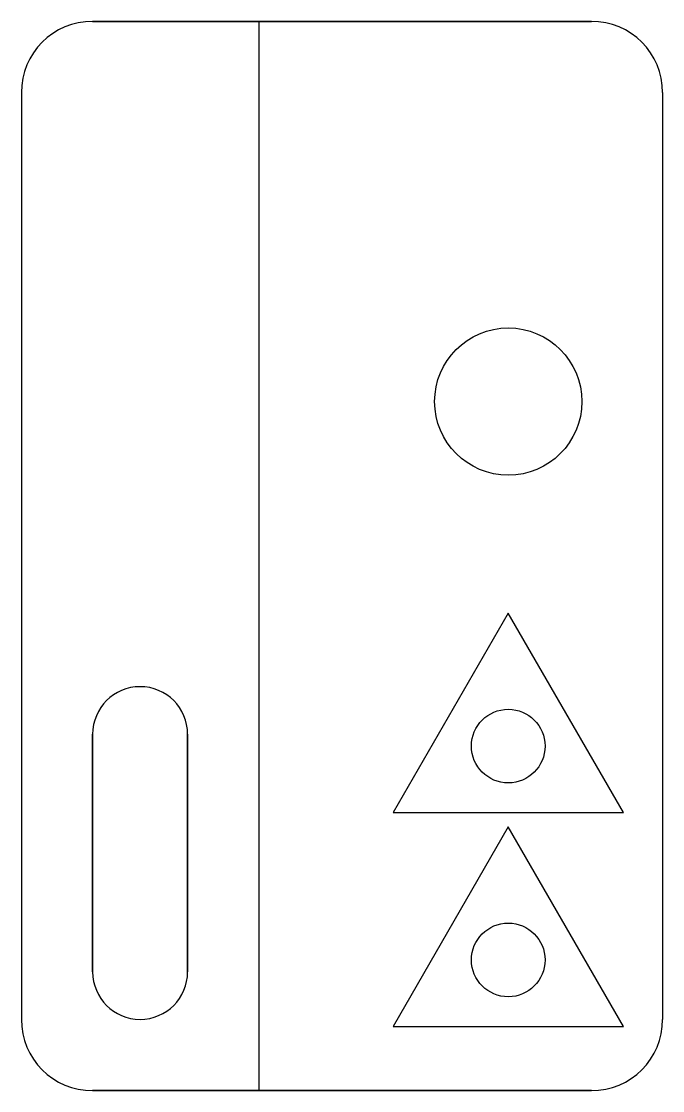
# Model space of a CAD drawing. Extents: x 50 to 77, y -29 to 16.
import ezdxf

# ---------------------------------------------------------------- set-up
doc = ezdxf.new("R2010")
doc.units = 0
doc.layers.get('0').update_dxf_attribs({"linetype": 'continuous'})

# ---------------------------------------------------------------- blocks, each defined once
blk = doc.blocks.new('SHAPE2DVIEW')
at = {"color": 0}
for p, q in [((53, 16), (60, 16)), ((74, 16), (53, 16)), ((60, 16), (74, 16)), ((60, 16), (60, -29)), ((60, 16), (60, -29)), ((50, 13), (50, -26)), ((50, 13), (50, -26)), ((77, 13), (77, -26)), ((77, 13), (77, -26)), ((70.5, -8.9), (65.65, -17.3)), ((70.5, -8.9), (65.65, -17.3)), ((75.35, -17.3), (70.5, -8.9)), ((75.35, -17.3), (70.5, -8.9)), ((53, -14), (53, -24)), ((53, -24), (53, -14)), ((57, -14), (57, -24)), ((57, -24), (57, -14)), ((65.65, -17.3), (75.35, -17.3)), ((65.65, -17.3), (75.35, -17.3)), ((70.5, -17.9), (65.65, -26.3)), ((70.5, -17.9), (65.65, -26.3)), ((75.35, -26.3), (70.5, -17.9)), ((75.35, -26.3), (70.5, -17.9)), ((65.65, -26.3), (75.35, -26.3)), ((65.65, -26.3), (75.35, -26.3)), ((53, -29), (60, -29)), ((74, -29), (53, -29)), ((60, -29), (74, -29))]:
    blk.add_line(p, q, dxfattribs=at)
for centre, radius in [((70.5, 0), 3.1), ((70.5, 0), 3.1), ((70.5, -14.5), 1.55), ((70.5, -14.5), 1.55), ((70.5, -23.5), 1.55), ((70.5, -23.5), 1.55)]:
    blk.add_circle(centre, radius, dxfattribs=at)
for centre, radius, start, end in [((53, 13), 3, 90, -180), ((53, 13), 3, 90, -180), ((74, 13), 3, 0, 90), ((74, 13), 3, 0, 90), ((55, -14), 2, 0, -180), ((55, -14), 2, 0, -180), ((55, -24), 2, -180, 0), ((55, -24), 2, -180, 0), ((53, -26), 3, -180, -90), ((53, -26), 3, -180, -90), ((74, -26), 3, -90, 0), ((74, -26), 3, -90, 0)]:
    blk.add_arc(centre, radius, start, end, dxfattribs=at)

msp = doc.modelspace()

# ---------------------------------------------------------------- block references
at = {"color": 0}
msp.add_blockref('SHAPE2DVIEW', (0, 0), dxfattribs=at)

doc.saveas('drawing.dxf')
